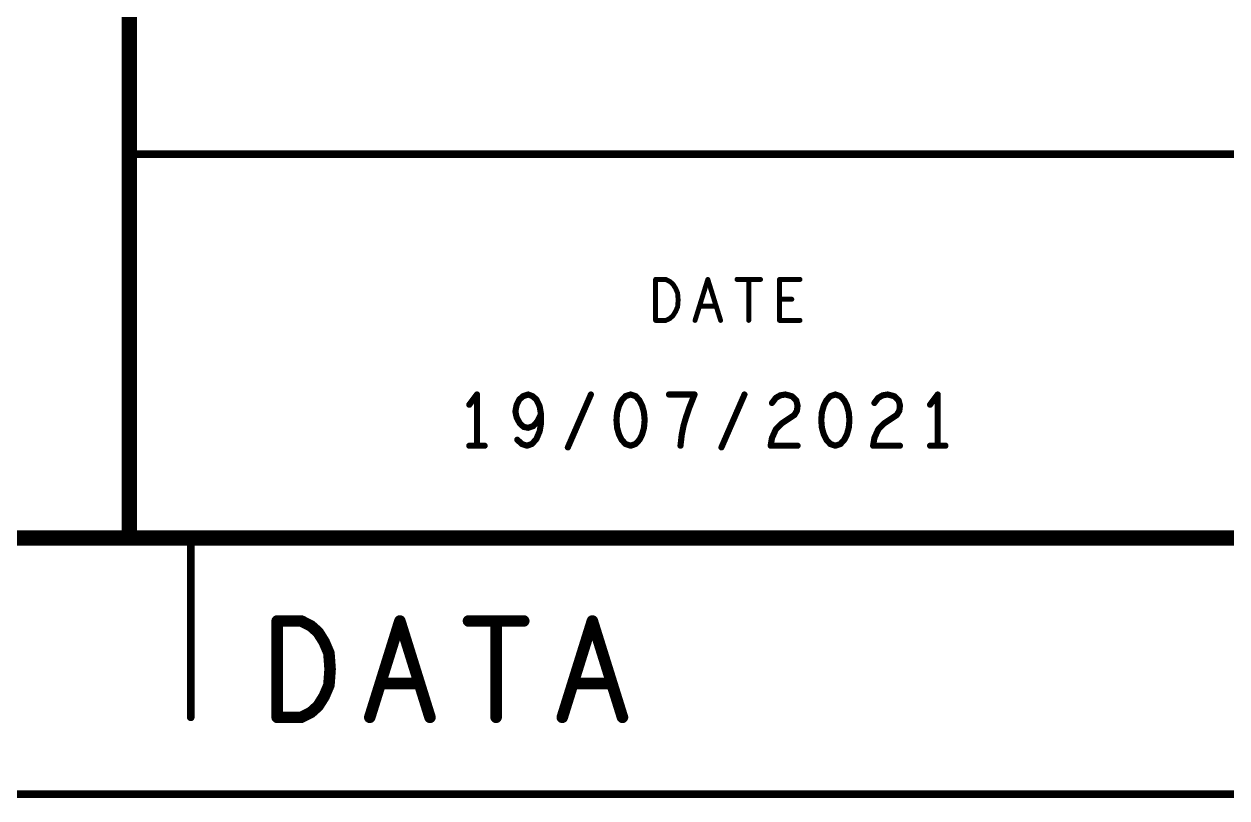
# Model space of a CAD drawing. Extents: x -14.2 to 19.9, y -5.2 to 16.9.
# Drawn here: x 11.024 to 13.374, y -5.155 to -3.643 of the extents above; entities that cross this region are included whole.
import ezdxf

# ---------------------------------------------------------------- set-up
doc = ezdxf.new("R2010")
doc.units = 0
doc.layers.get('0').update_dxf_attribs({"linetype": 'CONTINUOUS'})
doc.layers.add('FAB', color=2, linetype='CONTINUOUS')

# ---------------------------------------------------------------- blocks, each defined once
blk = doc.blocks.new('ROUND_105')
at = {"const_width": 0.0075}
blk.add_lwpolyline([(-0.00375, 0, 1), (0.00375, 0, 1)], format="xyb", close=True, dxfattribs=at)
blk = doc.blocks.new('ROUND_138')
at = {"const_width": 0.015}
blk.add_lwpolyline([(-0.0075, 0, 1), (0.0075, 0, 1)], format="xyb", close=True, dxfattribs=at)
blk = doc.blocks.new('ROUND_176')
at = {"const_width": 0.0048}
blk.add_lwpolyline([(-0.0024, 0, 1), (0.0024, 0, 1)], format="xyb", close=True, dxfattribs=at)
blk = doc.blocks.new('ROUND_3')
at = {"const_width": 0.006}
blk.add_lwpolyline([(-0.003, 0, 1), (0.003, 0, 1)], format="xyb", close=True, dxfattribs=at)
blk = doc.blocks.new('ROUND_178')
at = {"const_width": 0.01128}
blk.add_lwpolyline([(-0.00564, 0, 1), (0.00564, 0, 1)], format="xyb", close=True, dxfattribs=at)

msp = doc.modelspace()

# ---------------------------------------------------------------- linework, layer by layer
at = {"layer": 'FAB'}
for points, const_width in [([(11.2301, -4.6472), (11.2301, -2.1473)], 0.03), ([(11.2251, -3.8973), (13.7251, -3.8973)], 0.015), ([(12.2581, -4.2222), (12.2581, -4.1422)], 0.0096), ([(12.2581, -4.1422), (12.2781, -4.1422)], 0.0096), ([(12.2781, -4.1422), (12.2861, -4.1463)], 0.0096), ([(12.2861, -4.1463), (12.2921, -4.1516)], 0.0096), ([(12.2921, -4.1516), (12.2971, -4.1596)], 0.0096), ([(12.2971, -4.1596), (12.3011, -4.1689)], 0.0096), ([(12.3351, -4.2222), (12.3601, -4.1422)], 0.0096), ([(12.3601, -4.1422), (12.3851, -4.2222)], 0.0096), ([(12.4171, -4.1422), (12.4631, -4.1422)], 0.0096), ([(12.4401, -4.1422), (12.4401, -4.2222)], 0.0096), ([(12.5001, -4.2222), (12.5001, -4.1422)], 0.0096), ([(12.5001, -4.1422), (12.5401, -4.1422)], 0.0096), ([(12.3011, -4.1689), (12.3021, -4.1823)], 0.0096), ([(12.3021, -4.1823), (12.3011, -4.1956)], 0.0096), ([(12.5241, -4.1809), (12.5001, -4.1809)], 0.0096), ([(12.2971, -4.2049), (12.2921, -4.2129)], 0.0096), ([(12.3011, -4.1956), (12.2971, -4.2049)], 0.0096), ([(12.3761, -4.1943), (12.3441, -4.1943)], 0.0096), ([(12.2781, -4.2222), (12.2581, -4.2222)], 0.0096), ([(12.2861, -4.2183), (12.2781, -4.2222)], 0.0096), ([(12.2921, -4.2129), (12.2861, -4.2183)], 0.0096), ([(12.5401, -4.2222), (12.5001, -4.2222)], 0.0096), ([(11.9092, -4.3669), (11.8942, -4.3869)], 0.012), ([(11.9092, -4.4669), (11.9092, -4.3669)], 0.012), ([(11.9992, -4.3702), (11.9917, -4.3769)], 0.012), ([(12.0092, -4.3669), (11.9992, -4.3702)], 0.012), ([(12.0179, -4.3702), (12.0092, -4.3669)], 0.012), ([(12.0254, -4.3769), (12.0179, -4.3702)], 0.012), ([(12.0867, -4.4702), (12.1317, -4.3669)], 0.012), ([(12.1992, -4.3702), (12.1917, -4.3785)], 0.012), ([(12.2092, -4.3669), (12.1992, -4.3702)], 0.012), ([(12.2192, -4.3702), (12.2092, -4.3669)], 0.012), ([(12.2267, -4.3785), (12.2192, -4.3702)], 0.012), ([(12.3342, -4.3669), (12.2842, -4.3669)], 0.012), ([(12.3242, -4.3919), (12.3342, -4.3669)], 0.012), ([(12.3867, -4.4702), (12.4317, -4.3669)], 0.012), ([(12.4854, -4.3835), (12.4929, -4.3735)], 0.012), ([(12.4929, -4.3735), (12.5017, -4.3685)], 0.012), ([(12.5017, -4.3685), (12.5117, -4.3669)], 0.012), ([(12.5117, -4.3669), (12.5242, -4.3702)], 0.012), ([(12.5242, -4.3702), (12.5329, -4.3785)], 0.012), ([(12.5992, -4.3702), (12.5917, -4.3785)], 0.012), ([(12.6092, -4.3669), (12.5992, -4.3702)], 0.012), ([(12.6192, -4.3702), (12.6092, -4.3669)], 0.012), ([(12.6267, -4.3785), (12.6192, -4.3702)], 0.012), ([(12.6854, -4.3835), (12.6929, -4.3735)], 0.012), ([(12.6929, -4.3735), (12.7017, -4.3685)], 0.012), ([(12.7017, -4.3685), (12.7117, -4.3669)], 0.012), ([(12.7117, -4.3669), (12.7242, -4.3702)], 0.012), ([(12.7242, -4.3702), (12.7329, -4.3785)], 0.012), ([(12.8092, -4.3669), (12.7942, -4.3869)], 0.012), ([(12.8092, -4.4669), (12.8092, -4.3669)], 0.012), ([(11.9867, -4.3869), (11.9842, -4.4002)], 0.012), ([(11.9917, -4.3769), (11.9867, -4.3869)], 0.012), ([(12.0317, -4.3902), (12.0254, -4.3769)], 0.012), ([(12.0342, -4.4052), (12.0317, -4.3902)], 0.012), ([(12.1867, -4.3885), (12.1829, -4.4019)], 0.012), ([(12.1917, -4.3785), (12.1867, -4.3885)], 0.012), ([(12.2317, -4.3885), (12.2267, -4.3785)], 0.012), ([(12.2354, -4.4019), (12.2317, -4.3885)], 0.012), ([(12.3179, -4.4102), (12.3242, -4.3919)], 0.012), ([(12.5342, -4.3985), (12.5292, -4.4069)], 0.012), ([(12.5329, -4.3785), (12.5354, -4.3885)], 0.012), ([(12.5354, -4.3885), (12.5342, -4.3985)], 0.012), ([(12.5867, -4.3885), (12.5829, -4.4019)], 0.012), ([(12.5917, -4.3785), (12.5867, -4.3885)], 0.012), ([(12.6317, -4.3885), (12.6267, -4.3785)], 0.012), ([(12.6354, -4.4019), (12.6317, -4.3885)], 0.012), ([(12.7342, -4.3985), (12.7292, -4.4069)], 0.012), ([(12.7329, -4.3785), (12.7354, -4.3885)], 0.012), ([(12.7354, -4.3885), (12.7342, -4.3985)], 0.012), ([(11.9842, -4.4002), (11.9867, -4.4119)], 0.012), ([(11.9867, -4.4119), (11.9929, -4.4235)], 0.012), ([(12.0192, -4.4285), (12.0267, -4.4202)], 0.012), ([(12.0267, -4.4202), (12.0342, -4.4052)], 0.012), ([(12.0342, -4.4235), (12.0342, -4.4052)], 0.012), ([(12.1829, -4.4019), (12.1817, -4.4169)], 0.012), ([(12.1817, -4.4169), (12.1829, -4.4319)], 0.012), ([(12.2367, -4.4169), (12.2354, -4.4019)], 0.012), ([(12.2354, -4.4319), (12.2367, -4.4169)], 0.012), ([(12.3129, -4.4269), (12.3179, -4.4102)], 0.012), ([(12.5292, -4.4069), (12.5042, -4.4235)], 0.012), ([(12.5829, -4.4019), (12.5817, -4.4169)], 0.012), ([(12.5817, -4.4169), (12.5829, -4.4319)], 0.012), ([(12.6367, -4.4169), (12.6354, -4.4019)], 0.012), ([(12.6354, -4.4319), (12.6367, -4.4169)], 0.012), ([(12.7292, -4.4069), (12.7042, -4.4235)], 0.012), ([(11.9929, -4.4235), (12.0004, -4.4302)], 0.012), ([(12.0004, -4.4302), (12.0092, -4.4319)], 0.012), ([(12.0092, -4.4319), (12.0192, -4.4285)], 0.012), ([(12.0254, -4.4535), (12.0317, -4.4385)], 0.012), ([(12.0317, -4.4385), (12.0342, -4.4235)], 0.012), ([(12.1829, -4.4319), (12.1867, -4.4452)], 0.012), ([(12.1867, -4.4452), (12.1917, -4.4552)], 0.012), ([(12.2267, -4.4552), (12.2317, -4.4452)], 0.012), ([(12.2317, -4.4452), (12.2354, -4.4319)], 0.012), ([(12.3067, -4.4669), (12.3092, -4.4452)], 0.012), ([(12.3092, -4.4452), (12.3129, -4.4269)], 0.012), ([(12.4929, -4.4352), (12.4854, -4.4519)], 0.012), ([(12.5042, -4.4235), (12.4929, -4.4352)], 0.012), ([(12.5829, -4.4319), (12.5867, -4.4452)], 0.012), ([(12.5867, -4.4452), (12.5917, -4.4552)], 0.012), ([(12.6267, -4.4552), (12.6317, -4.4452)], 0.012), ([(12.6317, -4.4452), (12.6354, -4.4319)], 0.012), ([(12.6929, -4.4352), (12.6854, -4.4519)], 0.012), ([(12.7042, -4.4235), (12.6929, -4.4352)], 0.012), ([(11.8942, -4.4669), (11.9242, -4.4669)], 0.012), ([(11.9879, -4.4552), (11.9967, -4.4635)], 0.012), ([(11.9967, -4.4635), (12.0067, -4.4669)], 0.012), ([(12.0067, -4.4669), (12.0167, -4.4635)], 0.012), ([(12.0167, -4.4635), (12.0254, -4.4535)], 0.012), ([(12.1917, -4.4552), (12.1992, -4.4635)], 0.012), ([(12.1992, -4.4635), (12.2092, -4.4669)], 0.012), ([(12.2092, -4.4669), (12.2192, -4.4635)], 0.012), ([(12.2192, -4.4635), (12.2267, -4.4552)], 0.012), ([(12.4854, -4.4519), (12.4829, -4.4669)], 0.012), ([(12.4829, -4.4669), (12.5354, -4.4669)], 0.012), ([(12.5917, -4.4552), (12.5992, -4.4635)], 0.012), ([(12.5992, -4.4635), (12.6092, -4.4669)], 0.012), ([(12.6092, -4.4669), (12.6192, -4.4635)], 0.012), ([(12.6192, -4.4635), (12.6267, -4.4552)], 0.012), ([(12.6854, -4.4519), (12.6829, -4.4669)], 0.012), ([(12.6829, -4.4669), (12.7354, -4.4669)], 0.012), ([(12.7942, -4.4669), (12.8242, -4.4669)], 0.012), ([(-13.1499, -4.6472), (18.8501, -4.6472)], 0.03), ([(11.3501, -4.6472), (11.3501, -4.9973)], 0.015), ([(11.5189, -4.9973), (11.5189, -4.8092)], 0.0226), ([(11.5189, -4.8092), (11.5659, -4.8092)], 0.0226), ([(11.5659, -4.8092), (11.5847, -4.8187)], 0.0226), ([(11.5847, -4.8187), (11.5988, -4.8312)], 0.0226), ([(11.6998, -4.9973), (11.7586, -4.8092)], 0.0226), ([(11.7586, -4.8092), (11.8174, -4.9973)], 0.0226), ([(11.8926, -4.8092), (12.0006, -4.8092)], 0.0226), ([(11.9466, -4.8092), (11.9466, -4.9973)], 0.0226), ([(12.0758, -4.9973), (12.1346, -4.8092)], 0.0226), ([(12.1346, -4.8092), (12.1934, -4.9973)], 0.0226), ([(11.5988, -4.8312), (11.6106, -4.85)], 0.0226), ([(11.6106, -4.85), (11.62, -4.8719)], 0.0226), ([(11.62, -4.8719), (11.6223, -4.9033)], 0.0226), ([(11.6223, -4.9033), (11.62, -4.9346)], 0.0226), ([(11.62, -4.9346), (11.6106, -4.9565)], 0.0226), ([(11.7962, -4.9315), (11.721, -4.9315)], 0.0226), ([(12.1722, -4.9315), (12.097, -4.9315)], 0.0226), ([(11.6106, -4.9565), (11.5988, -4.9753)], 0.0226), ([(11.5847, -4.9879), (11.5659, -4.9973)], 0.0226), ([(11.5988, -4.9753), (11.5847, -4.9879)], 0.0226), ([(11.5659, -4.9973), (11.5189, -4.9973)], 0.0226), ([(19.8501, -5.1472), (-14.1499, -5.1472)], 0.015)]:
    msp.add_lwpolyline(points, dxfattribs=dict(at, const_width=const_width))

# ---------------------------------------------------------------- block references
for name, p in [('ROUND_105', (11.2251, -3.8973)), ('ROUND_176', (12.2581, -4.1422)), ('ROUND_176', (12.2581, -4.1422)), ('ROUND_176', (12.2781, -4.1422)), ('ROUND_176', (12.2781, -4.1422)), ('ROUND_176', (12.2861, -4.1463)), ('ROUND_176', (12.2861, -4.1463)), ('ROUND_176', (12.2921, -4.1516)), ('ROUND_176', (12.2921, -4.1516)), ('ROUND_176', (12.2971, -4.1596)), ('ROUND_176', (12.2971, -4.1596)), ('ROUND_176', (12.3601, -4.1422)), ('ROUND_176', (12.3601, -4.1422)), ('ROUND_176', (12.4171, -4.1422)), ('ROUND_176', (12.4401, -4.1422)), ('ROUND_176', (12.4631, -4.1422)), ('ROUND_176', (12.5001, -4.1422)), ('ROUND_176', (12.5001, -4.1422)), ('ROUND_176', (12.5401, -4.1422)), ('ROUND_176', (12.3011, -4.1689)), ('ROUND_176', (12.3011, -4.1689)), ('ROUND_176', (12.3021, -4.1823)), ('ROUND_176', (12.3021, -4.1823)), ('ROUND_176', (12.5001, -4.1809)), ('ROUND_176', (12.5241, -4.1809)), ('ROUND_176', (12.2971, -4.2049)), ('ROUND_176', (12.2971, -4.2049)), ('ROUND_176', (12.3011, -4.1956)), ('ROUND_176', (12.3011, -4.1956)), ('ROUND_176', (12.3441, -4.1943)), ('ROUND_176', (12.3761, -4.1943)), ('ROUND_176', (12.2581, -4.2222)), ('ROUND_176', (12.2581, -4.2222)), ('ROUND_176', (12.2781, -4.2222)), ('ROUND_176', (12.2781, -4.2222)), ('ROUND_176', (12.2861, -4.2183)), ('ROUND_176', (12.2861, -4.2183)), ('ROUND_176', (12.2921, -4.2129)), ('ROUND_176', (12.2921, -4.2129)), ('ROUND_176', (12.3351, -4.2222)), ('ROUND_176', (12.3851, -4.2222)), ('ROUND_176', (12.4401, -4.2222)), ('ROUND_176', (12.5001, -4.2222)), ('ROUND_176', (12.5001, -4.2222)), ('ROUND_176', (12.5401, -4.2222)), ('ROUND_3', (11.9092, -4.3669)), ('ROUND_3', (11.9092, -4.3669)), ('ROUND_3', (11.9992, -4.3702)), ('ROUND_3', (11.9992, -4.3702)), ('ROUND_3', (12.0092, -4.3669)), ('ROUND_3', (12.0092, -4.3669)), ('ROUND_3', (12.0179, -4.3702)), ('ROUND_3', (12.0179, -4.3702)), ('ROUND_3', (12.1317, -4.3669)), ('ROUND_3', (12.1992, -4.3702)), ('ROUND_3', (12.1992, -4.3702)), ('ROUND_3', (12.2092, -4.3669)), ('ROUND_3', (12.2092, -4.3669)), ('ROUND_3', (12.2192, -4.3702)), ('ROUND_3', (12.2192, -4.3702)), ('ROUND_3', (12.2842, -4.3669)), ('ROUND_3', (12.3342, -4.3669)), ('ROUND_3', (12.3342, -4.3669)), ('ROUND_3', (12.4317, -4.3669)), ('ROUND_3', (12.4929, -4.3735)), ('ROUND_3', (12.4929, -4.3735)), ('ROUND_3', (12.5017, -4.3685)), ('ROUND_3', (12.5017, -4.3685)), ('ROUND_3', (12.5117, -4.3669)), ('ROUND_3', (12.5117, -4.3669)), ('ROUND_3', (12.5242, -4.3702)), ('ROUND_3', (12.5242, -4.3702)), ('ROUND_3', (12.5992, -4.3702)), ('ROUND_3', (12.5992, -4.3702)), ('ROUND_3', (12.6092, -4.3669)), ('ROUND_3', (12.6092, -4.3669)), ('ROUND_3', (12.6192, -4.3702)), ('ROUND_3', (12.6192, -4.3702)), ('ROUND_3', (12.6929, -4.3735)), ('ROUND_3', (12.6929, -4.3735)), ('ROUND_3', (12.7017, -4.3685)), ('ROUND_3', (12.7017, -4.3685)), ('ROUND_3', (12.7117, -4.3669)), ('ROUND_3', (12.7117, -4.3669)), ('ROUND_3', (12.7242, -4.3702)), ('ROUND_3', (12.7242, -4.3702)), ('ROUND_3', (12.8092, -4.3669)), ('ROUND_3', (12.8092, -4.3669)), ('ROUND_3', (11.8942, -4.3869)), ('ROUND_3', (11.9867, -4.3869)), ('ROUND_3', (11.9867, -4.3869)), ('ROUND_3', (11.9917, -4.3769)), ('ROUND_3', (11.9917, -4.3769)), ('ROUND_3', (12.0254, -4.3769)), ('ROUND_3', (12.0254, -4.3769)), ('ROUND_3', (12.0317, -4.3902)), ('ROUND_3', (12.0317, -4.3902)), ('ROUND_3', (12.1867, -4.3885)), ('ROUND_3', (12.1867, -4.3885)), ('ROUND_3', (12.1917, -4.3785)), ('ROUND_3', (12.1917, -4.3785)), ('ROUND_3', (12.2267, -4.3785)), ('ROUND_3', (12.2267, -4.3785)), ('ROUND_3', (12.2317, -4.3885)), ('ROUND_3', (12.2317, -4.3885)), ('ROUND_3', (12.3242, -4.3919)), ('ROUND_3', (12.3242, -4.3919)), ('ROUND_3', (12.4854, -4.3835)), ('ROUND_3', (12.5329, -4.3785)), ('ROUND_3', (12.5329, -4.3785)), ('ROUND_3', (12.5342, -4.3985)), ('ROUND_3', (12.5342, -4.3985)), ('ROUND_3', (12.5354, -4.3885)), ('ROUND_3', (12.5354, -4.3885)), ('ROUND_3', (12.5867, -4.3885)), ('ROUND_3', (12.5867, -4.3885)), ('ROUND_3', (12.5917, -4.3785)), ('ROUND_3', (12.5917, -4.3785)), ('ROUND_3', (12.6267, -4.3785)), ('ROUND_3', (12.6267, -4.3785)), ('ROUND_3', (12.6317, -4.3885)), ('ROUND_3', (12.6317, -4.3885)), ('ROUND_3', (12.6854, -4.3835)), ('ROUND_3', (12.7329, -4.3785)), ('ROUND_3', (12.7329, -4.3785)), ('ROUND_3', (12.7342, -4.3985)), ('ROUND_3', (12.7342, -4.3985)), ('ROUND_3', (12.7354, -4.3885)), ('ROUND_3', (12.7354, -4.3885)), ('ROUND_3', (12.7942, -4.3869)), ('ROUND_3', (11.9842, -4.4002)), ('ROUND_3', (11.9842, -4.4002)), ('ROUND_3', (11.9867, -4.4119)), ('ROUND_3', (11.9867, -4.4119)), ('ROUND_3', (12.0267, -4.4202)), ('ROUND_3', (12.0267, -4.4202)), ('ROUND_3', (12.0342, -4.4052)), ('ROUND_3', (12.0342, -4.4052)), ('ROUND_3', (12.0342, -4.4052)), ('ROUND_3', (12.1817, -4.4169)), ('ROUND_3', (12.1817, -4.4169)), ('ROUND_3', (12.1829, -4.4019)), ('ROUND_3', (12.1829, -4.4019)), ('ROUND_3', (12.2354, -4.4019)), ('ROUND_3', (12.2354, -4.4019)), ('ROUND_3', (12.2367, -4.4169)), ('ROUND_3', (12.2367, -4.4169)), ('ROUND_3', (12.3179, -4.4102)), ('ROUND_3', (12.3179, -4.4102)), ('ROUND_3', (12.5292, -4.4069)), ('ROUND_3', (12.5292, -4.4069)), ('ROUND_3', (12.5817, -4.4169)), ('ROUND_3', (12.5817, -4.4169)), ('ROUND_3', (12.5829, -4.4019)), ('ROUND_3', (12.5829, -4.4019)), ('ROUND_3', (12.6354, -4.4019)), ('ROUND_3', (12.6354, -4.4019)), ('ROUND_3', (12.6367, -4.4169)), ('ROUND_3', (12.6367, -4.4169)), ('ROUND_3', (12.7292, -4.4069)), ('ROUND_3', (12.7292, -4.4069)), ('ROUND_3', (11.9929, -4.4235)), ('ROUND_3', (11.9929, -4.4235)), ('ROUND_3', (12.0004, -4.4302)), ('ROUND_3', (12.0004, -4.4302)), ('ROUND_3', (12.0092, -4.4319)), ('ROUND_3', (12.0092, -4.4319)), ('ROUND_3', (12.0192, -4.4285)), ('ROUND_3', (12.0192, -4.4285)), ('ROUND_3', (12.0317, -4.4385)), ('ROUND_3', (12.0317, -4.4385)), ('ROUND_3', (12.0342, -4.4235)), ('ROUND_3', (12.0342, -4.4235)), ('ROUND_3', (12.1829, -4.4319)), ('ROUND_3', (12.1829, -4.4319)), ('ROUND_3', (12.1867, -4.4452)), ('ROUND_3', (12.1867, -4.4452)), ('ROUND_3', (12.2317, -4.4452)), ('ROUND_3', (12.2317, -4.4452)), ('ROUND_3', (12.2354, -4.4319)), ('ROUND_3', (12.2354, -4.4319)), ('ROUND_3', (12.3092, -4.4452)), ('ROUND_3', (12.3092, -4.4452)), ('ROUND_3', (12.3129, -4.4269)), ('ROUND_3', (12.3129, -4.4269)), ('ROUND_3', (12.4929, -4.4352)), ('ROUND_3', (12.4929, -4.4352)), ('ROUND_3', (12.5042, -4.4235)), ('ROUND_3', (12.5042, -4.4235)), ('ROUND_3', (12.5829, -4.4319)), ('ROUND_3', (12.5829, -4.4319)), ('ROUND_3', (12.5867, -4.4452)), ('ROUND_3', (12.5867, -4.4452)), ('ROUND_3', (12.6317, -4.4452)), ('ROUND_3', (12.6317, -4.4452)), ('ROUND_3', (12.6354, -4.4319)), ('ROUND_3', (12.6354, -4.4319)), ('ROUND_3', (12.6929, -4.4352)), ('ROUND_3', (12.6929, -4.4352)), ('ROUND_3', (12.7042, -4.4235)), ('ROUND_3', (12.7042, -4.4235)), ('ROUND_3', (11.8942, -4.4669)), ('ROUND_3', (11.9092, -4.4669)), ('ROUND_3', (11.9242, -4.4669)), ('ROUND_3', (11.9879, -4.4552)), ('ROUND_3', (11.9967, -4.4635)), ('ROUND_3', (11.9967, -4.4635)), ('ROUND_3', (12.0067, -4.4669)), ('ROUND_3', (12.0067, -4.4669)), ('ROUND_3', (12.0167, -4.4635)), ('ROUND_3', (12.0167, -4.4635)), ('ROUND_3', (12.0254, -4.4535)), ('ROUND_3', (12.0254, -4.4535)), ('ROUND_3', (12.0867, -4.4702)), ('ROUND_3', (12.1917, -4.4552)), ('ROUND_3', (12.1917, -4.4552)), ('ROUND_3', (12.1992, -4.4635)), ('ROUND_3', (12.1992, -4.4635)), ('ROUND_3', (12.2092, -4.4669)), ('ROUND_3', (12.2092, -4.4669)), ('ROUND_3', (12.2192, -4.4635)), ('ROUND_3', (12.2192, -4.4635)), ('ROUND_3', (12.2267, -4.4552)), ('ROUND_3', (12.2267, -4.4552)), ('ROUND_3', (12.3067, -4.4669)), ('ROUND_3', (12.3867, -4.4702)), ('ROUND_3', (12.4829, -4.4669)), ('ROUND_3', (12.4829, -4.4669)), ('ROUND_3', (12.4854, -4.4519)), ('ROUND_3', (12.4854, -4.4519)), ('ROUND_3', (12.5354, -4.4669)), ('ROUND_3', (12.5917, -4.4552)), ('ROUND_3', (12.5917, -4.4552)), ('ROUND_3', (12.5992, -4.4635)), ('ROUND_3', (12.5992, -4.4635)), ('ROUND_3', (12.6092, -4.4669)), ('ROUND_3', (12.6092, -4.4669)), ('ROUND_3', (12.6192, -4.4635)), ('ROUND_3', (12.6192, -4.4635)), ('ROUND_3', (12.6267, -4.4552)), ('ROUND_3', (12.6267, -4.4552)), ('ROUND_3', (12.6829, -4.4669)), ('ROUND_3', (12.6829, -4.4669)), ('ROUND_3', (12.6854, -4.4519)), ('ROUND_3', (12.6854, -4.4519)), ('ROUND_3', (12.7354, -4.4669)), ('ROUND_3', (12.7942, -4.4669)), ('ROUND_3', (12.8092, -4.4669)), ('ROUND_3', (12.8242, -4.4669)), ('ROUND_138', (11.2301, -4.6472)), ('ROUND_105', (11.3501, -4.6472)), ('ROUND_178', (11.5189, -4.8092)), ('ROUND_178', (11.5189, -4.8092)), ('ROUND_178', (11.5659, -4.8092)), ('ROUND_178', (11.5659, -4.8092)), ('ROUND_178', (11.5847, -4.8187)), ('ROUND_178', (11.5847, -4.8187)), ('ROUND_178', (11.7586, -4.8092)), ('ROUND_178', (11.7586, -4.8092)), ('ROUND_178', (11.8926, -4.8092)), ('ROUND_178', (11.9466, -4.8092)), ('ROUND_178', (12.0006, -4.8092)), ('ROUND_178', (12.1346, -4.8092)), ('ROUND_178', (12.1346, -4.8092)), ('ROUND_178', (11.5988, -4.8312)), ('ROUND_178', (11.5988, -4.8312)), ('ROUND_178', (11.6106, -4.85)), ('ROUND_178', (11.6106, -4.85)), ('ROUND_178', (11.62, -4.8719)), ('ROUND_178', (11.62, -4.8719)), ('ROUND_178', (11.6223, -4.9033)), ('ROUND_178', (11.6223, -4.9033)), ('ROUND_178', (11.62, -4.9346)), ('ROUND_178', (11.62, -4.9346)), ('ROUND_178', (11.721, -4.9315)), ('ROUND_178', (11.7962, -4.9315)), ('ROUND_178', (12.097, -4.9315)), ('ROUND_178', (12.1722, -4.9315)), ('ROUND_178', (11.6106, -4.9565)), ('ROUND_178', (11.6106, -4.9565)), ('ROUND_178', (11.5847, -4.9879)), ('ROUND_178', (11.5847, -4.9879)), ('ROUND_178', (11.5988, -4.9753)), ('ROUND_178', (11.5988, -4.9753)), ('ROUND_105', (11.3501, -4.9973)), ('ROUND_178', (11.5189, -4.9973)), ('ROUND_178', (11.5189, -4.9973)), ('ROUND_178', (11.5659, -4.9973)), ('ROUND_178', (11.5659, -4.9973)), ('ROUND_178', (11.6998, -4.9973)), ('ROUND_178', (11.8174, -4.9973)), ('ROUND_178', (11.9466, -4.9973)), ('ROUND_178', (12.0758, -4.9973)), ('ROUND_178', (12.1934, -4.9973))]:
    msp.add_blockref(name, p, dxfattribs=at)

doc.saveas('drawing.dxf')
